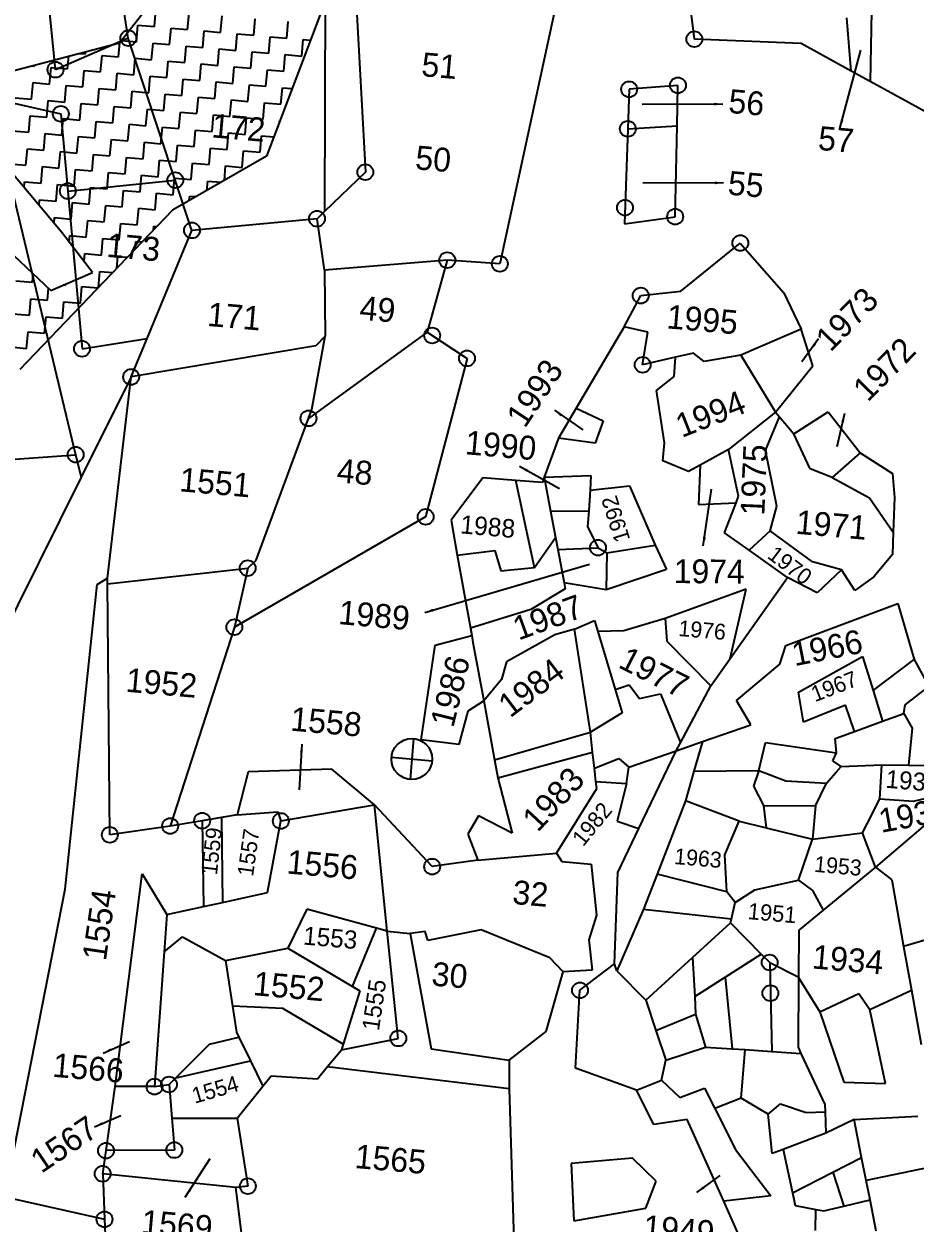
# Model space of a CAD drawing. Header units: metres. Extents: x 302356 to 305648, y 1939949 to 1943623.
# Drawn here: x 303202.9 to 303465, y 1941721.5 to 1942074.3 of the extents above; entities that cross this region are included whole.
import ezdxf

# ---------------------------------------------------------------- set-up
doc = ezdxf.new("R2010")
doc.units = ezdxf.units.M
for name, color, linetype in [('POLY_HATCH', 12, 'Continuous'), ('POLY_PARCEL', 6, 'Continuous'), ('TEXT_PARCEL', 7, 'Continuous')]:
    doc.layers.add(name, color=color, linetype=linetype)
doc.styles.add('TEXT_MAP', font='')
doc.styles.get('TEXT_MAP').set_extended_font_data('Kruti Dev 050')
doc.dimstyles.get("Standard").update_dxf_attribs({"dimtxt": 0.18, "dimasz": 0.18, "dimexe": 0.18, "dimexo": 0.0625, "dimgap": 0.09, "dimtad": 0, "dimtih": 1, "dimtoh": 1, "dimdec": 4, "dimzin": 0, "dimdsep": 46, "dimtxsty": 'Standard', "dimcen": 0.09, "dimadec": 0, "dimazin": 0, "dimtfac": 1, "dimtdec": 4, "dimtofl": 0, "dimtmove": 0, "dimatfit": 3, "dimfxl": 1, "dimtolj": 1, "dimtzin": 0, "dimarcsym": 0})

msp = doc.modelspace()

# ---------------------------------------------------------------- linework, layer by layer
for points in [[(303317.46, 1941864.02), (303316.42, 1941852.04)], [(303310.95, 1941858.55), (303322.93, 1941857.51)]]:
    msp.add_lwpolyline(points)
for centre, radius in [((303233.55, 1942070.16), 2.33), ((303400.06, 1942069.87), 2.33), ((303212.15, 1942060.87), 2.33), ((303380.88, 1942055.13), 2.33), ((303395.22, 1942056.28), 2.33), ((303213.71, 1942047.91), 2.33), ((303380.47, 1942043.5), 2.33), ((303247.38, 1942028.39), 2.33), ((303303.29, 1942030.71), 2.33), ((303215.75, 1942025.17), 2.33), ((303379.65, 1942020.28), 2.33), ((303394.43, 1942017.63), 2.33), ((303289.06, 1942017.03), 2.33), ((303252.28, 1942013.59), 2.33), ((303413.58, 1942009.88), 2.33), ((303327.37, 1942004.85), 2.33), ((303342.84, 1942003.75), 2.33), ((303384.29, 1941994.41), 2.33), ((303322.95, 1941982.66), 2.33), ((303219.93, 1941978.76), 2.33), ((303333.18, 1941975.93), 2.33), ((303384.84, 1941974.01), 2.33), ((303234.37, 1941970.47), 2.33), ((303286.55, 1941958.26), 2.33), ((303218.05, 1941947.59), 2.33), ((303321.02, 1941929.31), 2.33), ((303371.72, 1941920.22), 2.33), ((303268.67, 1941914.18), 2.33), ((303264.75, 1941896.81), 2.33), ((303316.94, 1941858.03), 6.01), ((303245.86, 1941838.31), 2.33), ((303255.28, 1941839.86), 2.33), ((303278.42, 1941839.8), 2.33), ((303228.11, 1941835.7), 2.33), ((303322.94, 1941826.36), 2.33), ((303422.22, 1941798.15), 2.33), ((303366.4, 1941789.96), 2.33), ((303422.43, 1941789.1), 2.33), ((303312.96, 1941775.81), 2.33), ((303241.24, 1941761.62), 2.33), ((303245.52, 1941762.22), 2.33), ((303226.99, 1941742.77), 2.33), ((303247.09, 1941742.94), 2.33), ((303226.01, 1941735.97), 2.33), ((303268.73, 1941732.3), 2.33), ((303226.56, 1941722.56), 2.33)]:
    msp.add_circle(centre, radius)
at = {"layer": 'POLY_HATCH'}
for p, q in [((303230.95, 1942068.76), (303265.74, 1942113.28)), ((303294.36, 1942088.81), (303274.21, 1942035.46)), ((303157.51, 1942049.58), (303230.95, 1942068.76)), ((303274.21, 1942035.46), (303246.5, 1942019.5)), ((303246.5, 1942019.5), (303201.66, 1941972.62))]:
    msp.add_line(p, q, dxfattribs=at)
at = {"layer": 'POLY_HATCH', "linetype": 'Continuous', "ltscale": 10}
for p, q in [((303241.27, 1942073.56), (303241.69, 1942078.42)), ((303250.99, 1942072.71), (303251.41, 1942077.57)), ((303260.71, 1942071.86), (303261.13, 1942076.73)), ((303235.98, 1942069.12), (303236.4, 1942073.98)), ((303236.4, 1942073.98), (303241.27, 1942073.56)), ((303245.7, 1942068.27), (303246.13, 1942073.13)), ((303246.13, 1942073.13), (303250.99, 1942072.71)), ((303270.43, 1942071.02), (303270.85, 1942075.88)), ((303280.15, 1942070.17), (303280.58, 1942075.03)), ((303231.54, 1942069.51), (303235.98, 1942069.12)), ((303255.43, 1942067.43), (303255.85, 1942072.29)), ((303255.85, 1942072.29), (303260.71, 1942071.86)), ((303265.15, 1942066.58), (303265.57, 1942071.44)), ((303265.57, 1942071.44), (303270.43, 1942071.02)), ((303274.87, 1942065.73), (303275.29, 1942070.59)), ((303275.29, 1942070.59), (303280.15, 1942070.17)), ((303284.59, 1942064.89), (303285.01, 1942069.75)), ((303285.01, 1942069.75), (303287.09, 1942069.57)), ((303220.98, 1942065.53), (303221.03, 1942066.17)), ((303230.7, 1942064.68), (303231.06, 1942068.9)), ((303240.42, 1942063.83), (303240.84, 1942068.7)), ((303240.84, 1942068.7), (303245.7, 1942068.27)), ((303250.14, 1942062.99), (303250.56, 1942067.85)), ((303250.56, 1942067.85), (303255.43, 1942067.43)), ((303259.86, 1942062.14), (303260.29, 1942067)), ((303260.29, 1942067), (303265.15, 1942066.58)), ((303269.59, 1942061.3), (303270.01, 1942066.16)), ((303270.01, 1942066.16), (303274.87, 1942065.73)), ((303205.97, 1942061.94), (303206, 1942062.24)), ((303215.69, 1942061.09), (303216.02, 1942064.86)), ((303219.19, 1942065.68), (303220.98, 1942065.53)), ((303225.41, 1942060.24), (303225.84, 1942065.1)), ((303225.84, 1942065.1), (303230.7, 1942064.68)), ((303235.13, 1942059.4), (303235.56, 1942064.26)), ((303235.56, 1942064.26), (303240.42, 1942063.83)), ((303244.86, 1942058.55), (303245.28, 1942063.41)), ((303245.28, 1942063.41), (303250.14, 1942062.99)), ((303254.58, 1942057.7), (303255, 1942062.57)), ((303255, 1942062.57), (303259.86, 1942062.14)), ((303279.31, 1942060.45), (303279.73, 1942065.31)), ((303279.73, 1942065.31), (303284.59, 1942064.89)), ((303205.12, 1942062.01), (303205.97, 1942061.94)), ((303210.41, 1942056.65), (303210.83, 1942061.51)), ((303210.83, 1942061.51), (303215.69, 1942061.09)), ((303220.13, 1942055.81), (303220.55, 1942060.67)), ((303220.55, 1942060.67), (303225.41, 1942060.24)), ((303229.85, 1942054.96), (303230.27, 1942059.82)), ((303230.27, 1942059.82), (303235.13, 1942059.4)), ((303239.57, 1942054.11), (303240, 1942058.97)), ((303240, 1942058.97), (303244.86, 1942058.55)), ((303264.3, 1942056.86), (303264.72, 1942061.72)), ((303264.72, 1942061.72), (303269.59, 1942061.3)), ((303274.02, 1942056.01), (303274.45, 1942060.87)), ((303274.45, 1942060.87), (303279.31, 1942060.45)), ((303205.12, 1942052.21), (303205.55, 1942057.08)), ((303205.55, 1942057.08), (303210.41, 1942056.65)), ((303214.84, 1942051.37), (303215.27, 1942056.23)), ((303215.27, 1942056.23), (303220.13, 1942055.81)), ((303224.57, 1942050.52), (303224.99, 1942055.38)), ((303224.99, 1942055.38), (303229.85, 1942054.96)), ((303249.29, 1942053.27), (303249.72, 1942058.13)), ((303249.72, 1942058.13), (303254.58, 1942057.7)), ((303259.02, 1942052.42), (303259.44, 1942057.28)), ((303259.44, 1942057.28), (303264.3, 1942056.86)), ((303268.74, 1942051.57), (303269.16, 1942056.43)), ((303269.16, 1942056.43), (303274.02, 1942056.01)), ((303278.46, 1942050.73), (303278.88, 1942055.59)), ((303278.88, 1942055.59), (303281.72, 1942055.34)), ((303200.26, 1942052.64), (303205.12, 1942052.21)), ((303209.56, 1942046.93), (303209.98, 1942051.79)), ((303209.98, 1942051.79), (303214.84, 1942051.37)), ((303234.29, 1942049.68), (303234.71, 1942054.54)), ((303234.71, 1942054.54), (303239.57, 1942054.11)), ((303244.01, 1942048.83), (303244.43, 1942053.69)), ((303244.43, 1942053.69), (303249.29, 1942053.27)), ((303253.73, 1942047.98), (303254.16, 1942052.84)), ((303254.16, 1942052.84), (303259.02, 1942052.42)), ((303263.45, 1942047.14), (303263.88, 1942052)), ((303263.88, 1942052), (303268.74, 1942051.57)), ((303219.28, 1942046.08), (303219.71, 1942050.94)), ((303219.71, 1942050.94), (303224.57, 1942050.52)), ((303229, 1942045.24), (303229.43, 1942050.1)), ((303229.43, 1942050.1), (303234.29, 1942049.68)), ((303238.73, 1942044.39), (303239.15, 1942049.25)), ((303239.15, 1942049.25), (303244.01, 1942048.83)), ((303248.45, 1942043.54), (303248.87, 1942048.41)), ((303248.87, 1942048.41), (303253.73, 1942047.98)), ((303273.18, 1942046.29), (303273.6, 1942051.15)), ((303273.6, 1942051.15), (303278.46, 1942050.73)), ((303204.28, 1942042.49), (303204.7, 1942047.35)), ((303204.7, 1942047.35), (303209.56, 1942046.93)), ((303214, 1942041.65), (303214.42, 1942046.51)), ((303214.42, 1942046.51), (303219.28, 1942046.08)), ((303223.72, 1942040.8), (303224.14, 1942045.66)), ((303224.14, 1942045.66), (303229, 1942045.24)), ((303233.44, 1942039.95), (303233.87, 1942044.81)), ((303233.87, 1942044.81), (303238.73, 1942044.39)), ((303258.17, 1942042.7), (303258.59, 1942047.56)), ((303258.59, 1942047.56), (303263.45, 1942047.14)), ((303267.89, 1942041.85), (303268.32, 1942046.71)), ((303268.32, 1942046.71), (303273.18, 1942046.29)), ((303278.01, 1942045.51), (303278.04, 1942045.87)), ((303278.04, 1942045.87), (303278.14, 1942045.86)), ((303199.42, 1942042.92), (303204.28, 1942042.49)), ((303208.71, 1942037.21), (303209.14, 1942042.07)), ((303209.14, 1942042.07), (303214, 1942041.65)), ((303218.44, 1942036.36), (303218.86, 1942041.22)), ((303218.86, 1942041.22), (303223.72, 1942040.8)), ((303243.16, 1942039.11), (303243.59, 1942043.97)), ((303243.59, 1942043.97), (303248.45, 1942043.54)), ((303252.89, 1942038.26), (303253.31, 1942043.12)), ((303253.31, 1942043.12), (303258.17, 1942042.7)), ((303262.61, 1942037.41), (303263.03, 1942042.27)), ((303263.03, 1942042.27), (303267.89, 1942041.85)), ((303272.33, 1942036.57), (303272.75, 1942041.43)), ((303272.75, 1942041.43), (303276.35, 1942041.12)), ((303203.43, 1942032.77), (303203.85, 1942037.63)), ((303203.85, 1942037.63), (303208.71, 1942037.21)), ((303228.16, 1942035.52), (303228.58, 1942040.38)), ((303228.58, 1942040.38), (303233.44, 1942039.95)), ((303237.88, 1942034.67), (303238.3, 1942039.53)), ((303238.3, 1942039.53), (303243.16, 1942039.11)), ((303247.6, 1942033.82), (303248.02, 1942038.68)), ((303248.02, 1942038.68), (303252.89, 1942038.26)), ((303257.32, 1942032.98), (303257.75, 1942037.84)), ((303257.75, 1942037.84), (303262.61, 1942037.41)), ((303213.15, 1942031.92), (303213.57, 1942036.79)), ((303213.57, 1942036.79), (303218.44, 1942036.36)), ((303222.87, 1942031.08), (303223.3, 1942035.94)), ((303223.3, 1942035.94), (303228.16, 1942035.52)), ((303232.6, 1942030.23), (303233.02, 1942035.09)), ((303233.02, 1942035.09), (303237.88, 1942034.67)), ((303242.32, 1942029.38), (303242.74, 1942034.25)), ((303242.74, 1942034.25), (303247.6, 1942033.82)), ((303267.05, 1942032.13), (303267.47, 1942036.99)), ((303267.47, 1942036.99), (303272.33, 1942036.57)), ((303198.57, 1942033.19), (303203.43, 1942032.77)), ((303207.87, 1942027.49), (303208.29, 1942032.35)), ((303208.29, 1942032.35), (303213.15, 1942031.92)), ((303217.59, 1942026.64), (303218.01, 1942031.5)), ((303218.01, 1942031.5), (303222.87, 1942031.08)), ((303227.31, 1942025.79), (303227.73, 1942030.65)), ((303227.73, 1942030.65), (303232.6, 1942030.23)), ((303252.04, 1942028.54), (303252.46, 1942033.4)), ((303252.46, 1942033.4), (303257.32, 1942032.98)), ((303261.82, 1942028.32), (303262.18, 1942032.55)), ((303262.18, 1942032.55), (303267.05, 1942032.13)), ((303202.87, 1942026.29), (303203.01, 1942027.91)), ((303203.01, 1942027.91), (303207.87, 1942027.49)), ((303212.31, 1942022.2), (303212.73, 1942027.06)), ((303212.73, 1942027.06), (303217.59, 1942026.64)), ((303237.03, 1942024.95), (303237.46, 1942029.81)), ((303237.46, 1942029.81), (303242.32, 1942029.38)), ((303246.76, 1942024.1), (303247.18, 1942028.96)), ((303247.18, 1942028.96), (303252.04, 1942028.54)), ((303256.66, 1942025.35), (303256.9, 1942028.12)), ((303256.9, 1942028.12), (303260.86, 1942027.77)), ((303222.03, 1942021.36), (303222.45, 1942026.22)), ((303222.45, 1942026.22), (303227.31, 1942025.79)), ((303231.75, 1942020.51), (303232.17, 1942025.37)), ((303232.17, 1942025.37), (303237.03, 1942024.95)), ((303241.47, 1942019.66), (303241.89, 1942024.52)), ((303241.89, 1942024.52), (303246.76, 1942024.1)), ((303251.5, 1942022.38), (303251.62, 1942023.68)), ((303251.62, 1942023.68), (303253.47, 1942023.52)), ((303207.3, 1942021.01), (303207.44, 1942022.63)), ((303207.44, 1942022.63), (303212.31, 1942022.2)), ((303216.74, 1942016.92), (303217.17, 1942021.78)), ((303217.17, 1942021.78), (303222.03, 1942021.36)), ((303226.46, 1942016.07), (303226.89, 1942020.93)), ((303226.89, 1942020.93), (303231.75, 1942020.51)), ((303236.19, 1942015.23), (303236.61, 1942020.09)), ((303236.61, 1942020.09), (303241.47, 1942019.66)), ((303211.74, 1942015.73), (303211.88, 1942017.34)), ((303211.88, 1942017.34), (303216.74, 1942016.92)), ((303221.18, 1942011.63), (303221.6, 1942016.49)), ((303221.6, 1942016.49), (303226.46, 1942016.07)), ((303230.9, 1942010.79), (303231.33, 1942015.65)), ((303231.33, 1942015.65), (303236.19, 1942015.23)), ((303240.95, 1942013.7), (303241.05, 1942014.8)), ((303241.05, 1942014.8), (303241.93, 1942014.73)), ((303216.16, 1942010.23), (303216.32, 1942012.06)), ((303216.32, 1942012.06), (303221.18, 1942011.63)), ((303225.62, 1942006.35), (303226.04, 1942011.21)), ((303226.04, 1942011.21), (303230.9, 1942010.79)), ((303235.56, 1942008.07), (303235.76, 1942010.36)), ((303235.76, 1942010.36), (303237.6, 1942010.2)), ((303220.56, 1942004.51), (303220.76, 1942006.77)), ((303220.76, 1942006.77), (303225.62, 1942006.35)), ((303230.18, 1942002.44), (303230.48, 1942005.93)), ((303230.48, 1942005.93), (303233.28, 1942005.68)), ((303200.47, 1941998.74), (303205.33, 1941998.32)), ((303205.33, 1941998.32), (303205.55, 1942000.86)), ((303224.79, 1941996.8), (303225.2, 1942001.49)), ((303225.2, 1942001.49), (303228.96, 1942001.16)), ((303209.77, 1941993.04), (303210.07, 1941996.55)), ((303214.42, 1941997.53), (303215.05, 1941997.47)), ((303215.05, 1941997.47), (303215.08, 1941997.81)), ((303219.49, 1941992.19), (303219.91, 1941997.05)), ((303219.91, 1941997.05), (303224.63, 1941996.64)), ((303204.48, 1941988.6), (303204.9, 1941993.46)), ((303204.9, 1941993.46), (303209.77, 1941993.04)), ((303214.2, 1941987.75), (303214.63, 1941992.61)), ((303214.63, 1941992.61), (303219.49, 1941992.19)), ((303199.62, 1941989.02), (303204.48, 1941988.6)), ((303208.92, 1941983.31), (303209.34, 1941988.18)), ((303209.34, 1941988.18), (303214.2, 1941987.75)), ((303203.63, 1941978.88), (303204.06, 1941983.74)), ((303204.06, 1941983.74), (303208.92, 1941983.31)), ((303198.77, 1941979.3), (303203.63, 1941978.88))]:
    msp.add_line(p, q, dxfattribs=at)
at = {"layer": 'POLY_HATCH', "ltscale": 10}
for p, q in [((303214.03, 1942013), (303198.3, 1942031.73)), ((303223.06, 1942001.25), (303214.03, 1942013)), ((303198.06, 1942008), (303210.72, 1941995.93)), ((303210.72, 1941995.93), (303223.06, 1942001.25))]:
    msp.add_line(p, q, dxfattribs=at)
at = {"layer": 'POLY_PARCEL'}
for p, q in [((303212.15, 1942060.87), (303207.45, 1942108.11)), ((303233.55, 1942070.16), (303227.48, 1942109.04)), ((303400.06, 1942069.87), (303396.71, 1942097.29)), ((303361.67, 1942090.61), (303342.84, 1942003.75)), ((303291.45, 1942088.27), (303291.27, 1942019.16)), ((303300.42, 1942084.3), (303303.29, 1942030.71)), ((303452.2, 1942078.09), (303451.73, 1942057.45)), ((303446.23, 1942060.48), (303444.89, 1942076.14)), ((303233.55, 1942070.16), (303212.15, 1942060.87)), ((303247.38, 1942028.39), (303233.55, 1942070.16)), ((303431.47, 1942068.62), (303400.06, 1942069.87)), ((303446.23, 1942060.48), (303431.47, 1942068.62)), ((303451.73, 1942057.45), (303446.23, 1942060.48)), ((303395.22, 1942056.28), (303380.88, 1942055.13)), ((303394.97, 1942044.38), (303395.22, 1942056.28)), ((303470.18, 1942047.27), (303451.73, 1942057.45)), ((303192.65, 1942052.67), (303213.71, 1942047.91)), ((303380.88, 1942055.13), (303380.47, 1942043.5)), ((303193.27, 1942050.69), (303218.05, 1941947.59)), ((303213.71, 1942047.91), (303215.75, 1942025.17)), ((303380.47, 1942043.5), (303379.48, 1942015.5)), ((303380.47, 1942043.5), (303394.97, 1942044.38)), ((303394.43, 1942017.63), (303394.97, 1942044.38)), ((303303.29, 1942030.71), (303291.27, 1942019.16)), ((303215.75, 1942025.17), (303247.38, 1942028.39)), ((303252.28, 1942013.59), (303247.38, 1942028.39)), ((303215.75, 1942025.17), (303219.93, 1941978.76)), ((303289.06, 1942017.03), (303252.28, 1942013.59)), ((303291.27, 1942019.16), (303289.06, 1942017.03)), ((303291.29, 1942001.92), (303289.06, 1942017.03)), ((303379.48, 1942015.5), (303394.43, 1942017.63)), ((303239.08, 1941981.8), (303252.28, 1942013.59)), ((303396.04, 1941995.71), (303413.58, 1942009.88)), ((303413.58, 1942009.88), (303426.42, 1941995.25)), ((303327.37, 1942004.85), (303291.29, 1942001.92)), ((303327.37, 1942004.85), (303321.47, 1941983.63)), ((303342.84, 1942003.75), (303327.37, 1942004.85)), ((303291.29, 1942001.92), (303291.49, 1941982.44)), ((303384.29, 1941994.41), (303396.04, 1941995.71)), ((303426.42, 1941995.25), (303431.45, 1941984.49)), ((303379.42, 1941985.24), (303384.29, 1941994.41)), ((303379.42, 1941985.24), (303365.31, 1941961.29)), ((303386.41, 1941983.62), (303379.42, 1941985.24)), ((303219.93, 1941978.76), (303239.08, 1941981.8)), ((303234.37, 1941970.47), (303239.08, 1941981.8)), ((303321.47, 1941983.63), (303286.55, 1941958.26)), ((303287.52, 1941960.88), (303291.49, 1941982.44)), ((303291.49, 1941982.44), (303288.72, 1941979.64)), ((303321.47, 1941983.63), (303333.18, 1941975.93)), ((303384.84, 1941974.01), (303386.41, 1941983.62)), ((303431.45, 1941984.49), (303413.76, 1941976.87)), ((303434.89, 1941973.75), (303431.45, 1941984.49)), ((303288.72, 1941979.64), (303234.37, 1941970.47)), ((303333.18, 1941975.93), (303321.02, 1941929.31)), ((303394.49, 1941976.26), (303384.84, 1941974.01)), ((303394.1, 1941970.55), (303394.49, 1941976.26)), ((303399.84, 1941977.5), (303394.49, 1941976.26)), ((303402.98, 1941975.05), (303399.84, 1941977.5)), ((303413.76, 1941976.87), (303402.98, 1941975.05)), ((303413.76, 1941976.87), (303423.89, 1941960.09)), ((303234.37, 1941970.47), (303219.65, 1941940.93)), ((303227.46, 1941911.21), (303234.37, 1941970.47)), ((303388.92, 1941966.45), (303394.1, 1941970.55)), ((303423.89, 1941960.09), (303434.89, 1941973.75)), ((303391.32, 1941951.12), (303388.92, 1941966.45)), ((303286.55, 1941958.26), (303287.52, 1941960.88)), ((303365.31, 1941961.29), (303360.12, 1941952.48)), ((303365.31, 1941961.29), (303373.23, 1941957.59)), ((303423.89, 1941960.09), (303410.1, 1941949.15)), ((303423.89, 1941960.09), (303425.06, 1941958.7)), ((303429.28, 1941953.68), (303439.38, 1941960.24)), ((303439.38, 1941960.24), (303448.79, 1941948.15)), ((303271.18, 1941916.59), (303286.55, 1941958.26)), ((303373.23, 1941957.59), (303370.89, 1941950.97)), ((303420.99, 1941948.81), (303425.06, 1941958.7)), ((303425.06, 1941958.7), (303429.28, 1941953.68)), ((303434.09, 1941943.43), (303429.28, 1941953.68)), ((303360.12, 1941952.48), (303355.91, 1941940.95)), ((303370.89, 1941950.97), (303360.12, 1941952.48)), ((303390.79, 1941945.81), (303391.32, 1941951.12)), ((303184.68, 1941945.17), (303218.05, 1941947.59)), ((303218.05, 1941947.59), (303219.65, 1941940.93)), ((303398.33, 1941942.64), (303390.79, 1941945.81)), ((303410.1, 1941949.15), (303401.78, 1941944.55)), ((303413.09, 1941935.33), (303410.1, 1941949.15)), ((303424.32, 1941932.39), (303420.99, 1941948.81)), ((303448.79, 1941948.15), (303440.6, 1941940.9)), ((303448.79, 1941948.15), (303458.3, 1941942.05)), ((303401.78, 1941944.55), (303398.33, 1941942.64)), ((303401.78, 1941944.55), (303401.24, 1941932.9)), ((303440.6, 1941940.9), (303434.09, 1941943.43)), ((303219.65, 1941940.93), (303151.69, 1941804.16)), ((303337.85, 1941940.75), (303328.48, 1941928.34)), ((303347.53, 1941939.99), (303337.85, 1941940.75)), ((303353.02, 1941914.43), (303347.53, 1941939.99)), ((303355.34, 1941939.38), (303347.53, 1941939.99)), ((303355.91, 1941940.95), (303355.34, 1941939.38)), ((303355.91, 1941940.95), (303369.64, 1941941.47)), ((303355.91, 1941940.95), (303357.79, 1941930.94)), ((303369.64, 1941941.47), (303369.38, 1941937.15)), ((303440.6, 1941940.9), (303451.57, 1941934.88)), ((303458.3, 1941942.05), (303458.93, 1941934.96)), ((303369.38, 1941937.15), (303369.02, 1941931.06)), ((303369.38, 1941937.15), (303381.02, 1941938.45)), ((303381.02, 1941938.45), (303388.52, 1941920.94)), ((303412.35, 1941933.43), (303413.09, 1941935.33)), ((303401.24, 1941932.9), (303412.35, 1941933.43)), ((303408.94, 1941924.63), (303412.35, 1941933.43)), ((303422.35, 1941925.22), (303424.32, 1941932.39)), ((303451.57, 1941934.88), (303458.56, 1941924.76)), ((303458.93, 1941934.96), (303458.56, 1941924.76)), ((303321.02, 1941929.31), (303264.75, 1941896.81)), ((303328.48, 1941928.34), (303330.33, 1941917.99)), ((303357.79, 1941930.94), (303369.02, 1941931.06)), ((303357.79, 1941930.94), (303359.25, 1941923.19)), ((303369.02, 1941931.06), (303368.6, 1941926.31)), ((303368.6, 1941926.31), (303371.72, 1941920.22)), ((303416.2, 1941919.46), (303408.94, 1941924.63)), ((303422.35, 1941925.22), (303416.2, 1941919.46)), ((303434.81, 1941916.07), (303422.35, 1941925.22)), ((303458.56, 1941924.76), (303458.3, 1941918.26)), ((303353.02, 1941914.43), (303359.25, 1941923.19)), ((303359.25, 1941923.19), (303359.91, 1941919.66)), ((303330.33, 1941917.99), (303341.37, 1941919.37)), ((303330.33, 1941917.99), (303334.19, 1941896.54)), ((303341.37, 1941919.37), (303343.18, 1941913.4)), ((303359.91, 1941919.66), (303371.72, 1941920.22)), ((303359.91, 1941919.66), (303361.76, 1941909.84)), ((303371.72, 1941920.22), (303374.35, 1941918.68)), ((303374.35, 1941918.68), (303374.13, 1941907.8)), ((303374.35, 1941918.68), (303388.52, 1941920.94)), ((303388.52, 1941920.94), (303391.82, 1941913.82)), ((303427.47, 1941911.43), (303416.2, 1941919.46)), ((303458.3, 1941918.26), (303452.85, 1941911.6)), ((303227.47, 1941909.61), (303268.67, 1941914.18)), ((303268.67, 1941914.18), (303264.75, 1941896.81)), ((303268.67, 1941914.18), (303271.18, 1941916.59)), ((303343.18, 1941913.4), (303353.02, 1941914.43)), ((303443.3, 1941913.68), (303434.81, 1941916.07)), ((303224.38, 1941909.38), (303227.46, 1941911.21)), ((303227.47, 1941909.61), (303227.46, 1941911.21)), ((303391.82, 1941913.82), (303374.13, 1941907.8)), ((303410.58, 1941887.58), (303427.47, 1941911.43)), ((303436.19, 1941906.95), (303427.47, 1941911.43)), ((303443.3, 1941913.68), (303436.19, 1941906.95)), ((303447.23, 1941907.65), (303443.3, 1941913.68)), ((303452.85, 1941911.6), (303447.23, 1941907.65)), ((303214.95, 1941819.7), (303224.38, 1941909.38)), ((303228.11, 1941835.7), (303227.47, 1941909.61)), ((303362.08, 1941908.12), (303351.94, 1941902.03)), ((303361.76, 1941909.84), (303362.08, 1941908.12)), ((303374.13, 1941907.8), (303361.76, 1941909.84)), ((303415.27, 1941908.05), (303391.52, 1941899.36)), ((303410.58, 1941887.58), (303415.27, 1941908.05)), ((303426.98, 1941891.43), (303459.93, 1941903.82)), ((303459.93, 1941903.82), (303464.75, 1941887.27)), ((303351.94, 1941902.03), (303334.19, 1941896.54)), ((303264.75, 1941896.81), (303245.86, 1941838.31)), ((303334.19, 1941896.54), (303334.57, 1941894.42)), ((303364.83, 1941896.26), (303370.73, 1941898.8)), ((303370.73, 1941898.8), (303371.7, 1941895.53)), ((303391.52, 1941899.36), (303379.3, 1941895.77)), ((303391.52, 1941899.36), (303391.98, 1941892.7)), ((303323.82, 1941891.54), (303334.57, 1941894.42)), ((303334.57, 1941894.42), (303334.94, 1941892.32)), ((303359.01, 1941894.58), (303344.78, 1941886.67)), ((303364.83, 1941896.26), (303359.01, 1941894.58)), ((303369.46, 1941865.91), (303364.83, 1941896.26)), ((303379.3, 1941895.77), (303371.7, 1941895.53)), ((303371.7, 1941895.53), (303376.79, 1941878.48)), ((303319.65, 1941863.71), (303323.82, 1941891.54)), ((303334.94, 1941892.32), (303338.09, 1941875.15)), ((303391.98, 1941892.7), (303404.92, 1941879.58)), ((303425.19, 1941885.91), (303426.98, 1941891.43)), ((303344.78, 1941886.67), (303343.31, 1941881.42)), ((303404.92, 1941879.58), (303410.58, 1941887.58)), ((303412.48, 1941875.25), (303425.19, 1941885.91)), ((303430.66, 1941877.65), (303449.52, 1941888.23)), ((303449.52, 1941888.23), (303452.61, 1941878.2)), ((303452.61, 1941878.2), (303464.75, 1941887.27)), ((303464.75, 1941887.27), (303469.02, 1941879.41)), ((303343.31, 1941881.42), (303338.09, 1941875.15)), ((303376.79, 1941878.48), (303380.91, 1941879.81)), ((303380.91, 1941879.81), (303383.88, 1941875.83)), ((303396, 1941862.81), (303404.92, 1941879.58)), ((303462.1, 1941873.96), (303469.02, 1941879.41)), ((303376.79, 1941878.48), (303378.84, 1941871.64)), ((303383.88, 1941875.83), (303390.11, 1941877.25)), ((303390.11, 1941877.25), (303396, 1941862.81)), ((303416.65, 1941868.05), (303412.48, 1941875.25)), ((303432.19, 1941868.91), (303430.66, 1941877.65)), ((303452.61, 1941878.2), (303455.4, 1941869.13)), ((303333.47, 1941872.1), (303330.73, 1941862.31)), ((303338.09, 1941875.15), (303333.47, 1941872.1)), ((303338.09, 1941875.15), (303341.26, 1941857.79)), ((303444.47, 1941873.84), (303432.19, 1941868.91)), ((303447.14, 1941866.13), (303444.47, 1941873.84)), ((303461.64, 1941871.4), (303462.1, 1941873.96)), ((303378.84, 1941871.64), (303369.46, 1941865.91)), ((303447.14, 1941866.13), (303455.4, 1941869.13)), ((303455.4, 1941869.13), (303461.64, 1941871.4)), ((303461.64, 1941871.4), (303464.11, 1941867.08)), ((303341.26, 1941857.79), (303369.46, 1941865.91)), ((303370.14, 1941860.04), (303369.46, 1941865.91)), ((303402.43, 1941863.13), (303416.65, 1941868.05)), ((303441.49, 1941864.08), (303447.14, 1941866.13)), ((303464.11, 1941867.08), (303463.02, 1941856.23)), ((303330.73, 1941862.31), (303319.65, 1941863.71)), ((303394.75, 1941860.46), (303402.43, 1941863.13)), ((303394.75, 1941860.46), (303396, 1941862.81)), ((303402.43, 1941863.13), (303399.94, 1941854.46)), ((303419.03, 1941854.67), (303421, 1941862.86)), ((303421, 1941862.86), (303441.84, 1941859.87)), ((303441.84, 1941859.87), (303441.49, 1941864.08)), ((303341.26, 1941857.79), (303342.24, 1941852.44)), ((303342.24, 1941852.44), (303370.14, 1941860.04)), ((303370.67, 1941855.36), (303370.14, 1941860.04)), ((303370.67, 1941855.36), (303377.82, 1941858.21)), ((303377.82, 1941858.21), (303380.79, 1941855.63)), ((303380.79, 1941855.63), (303394.75, 1941860.46)), ((303383.74, 1941837.53), (303394.75, 1941860.46)), ((303440.79, 1941857.48), (303441.84, 1941859.87)), ((303268.8, 1941854.26), (303265.58, 1941841.57)), ((303293.39, 1941855.04), (303268.8, 1941854.26)), ((303305.95, 1941844.54), (303293.39, 1941855.04)), ((303371.12, 1941851.45), (303370.67, 1941855.36)), ((303380.14, 1941850.77), (303380.79, 1941855.63)), ((303399.94, 1941854.46), (303397.41, 1941845.69)), ((303399.94, 1941854.46), (303419.03, 1941854.67)), ((303419.03, 1941854.67), (303417.43, 1941850)), ((303419.03, 1941854.67), (303426.98, 1941851.61)), ((303438.92, 1941850.89), (303441.75, 1941854.12)), ((303443.22, 1941855.8), (303440.79, 1941857.48)), ((303441.75, 1941854.12), (303443.22, 1941855.8)), ((303443.22, 1941855.8), (303455.18, 1941856.28)), ((303454.62, 1941846.29), (303455.18, 1941856.28)), ((303455.18, 1941856.28), (303463.02, 1941856.23)), ((303463.02, 1941856.23), (303474.34, 1941856.15)), ((303342.24, 1941852.44), (303346.5, 1941836.23)), ((303371.12, 1941851.45), (303380.14, 1941850.77)), ((303371.37, 1941849.32), (303371.12, 1941851.45)), ((303380.14, 1941850.77), (303377.31, 1941839.76)), ((303426.98, 1941851.61), (303438.92, 1941850.89)), ((303435.65, 1941844.23), (303438.92, 1941850.89)), ((303359.52, 1941830.3), (303371.37, 1941849.32)), ((303417.43, 1941850), (303420.42, 1941844.37)), ((303464.51, 1941845.64), (303476.46, 1941848.48)), ((303278.42, 1941839.8), (303305.95, 1941844.54)), ((303309.74, 1941807.4), (303305.95, 1941844.54)), ((303322.94, 1941826.36), (303305.95, 1941844.54)), ((303397.41, 1941845.69), (303389.1, 1941824.18)), ((303413.26, 1941839.76), (303397.41, 1941845.69)), ((303420.42, 1941844.37), (303421.2, 1941837.81)), ((303420.42, 1941844.37), (303435.65, 1941844.23)), ((303435.65, 1941844.23), (303434.85, 1941834.47)), ((303450.97, 1941839.16), (303454.62, 1941846.29)), ((303454.62, 1941846.29), (303464.51, 1941845.64)), ((303260.93, 1941840.8), (303255.28, 1941839.86)), ((303265.58, 1941841.57), (303260.93, 1941840.8)), ((303260.93, 1941840.8), (303261.28, 1941815.84)), ((303265.58, 1941841.57), (303277.51, 1941842.47)), ((303277.51, 1941842.47), (303278.42, 1941839.8)), ((303336.61, 1941841.3), (303333.38, 1941835.92)), ((303346.5, 1941836.23), (303336.61, 1941841.3)), ((303245.86, 1941838.31), (303228.11, 1941835.7)), ((303255.28, 1941839.86), (303245.86, 1941838.31)), ((303255.28, 1941839.86), (303255.62, 1941814.6)), ((303274.47, 1941818.73), (303278.42, 1941839.8)), ((303377.31, 1941839.76), (303383.74, 1941837.53)), ((303377.55, 1941824.63), (303383.74, 1941837.53)), ((303409.07, 1941829.78), (303413.26, 1941839.76)), ((303413.26, 1941839.76), (303421.2, 1941837.81)), ((303421.2, 1941837.81), (303434.85, 1941834.47)), ((303449.51, 1941836.3), (303450.97, 1941839.16)), ((303468.05, 1941838.71), (303453.39, 1941826.24)), ((303333.38, 1941835.92), (303336.35, 1941828.25)), ((303430.65, 1941822.39), (303434.85, 1941834.47)), ((303434.85, 1941834.47), (303449.51, 1941836.3)), ((303453.39, 1941826.24), (303449.51, 1941836.3)), ((303336.35, 1941828.25), (303359.52, 1941830.3)), ((303359.52, 1941830.3), (303361.03, 1941827.84)), ((303409.58, 1941818.98), (303409.07, 1941829.78)), ((303336.35, 1941828.25), (303322.94, 1941826.36)), ((303361.03, 1941827.84), (303369.73, 1941827.08)), ((303369.73, 1941827.08), (303371.24, 1941812.05)), ((303453.39, 1941826.24), (303437.96, 1941813.53)), ((303453.39, 1941826.24), (303458.18, 1941822.47)), ((303229.71, 1941761.65), (303237.6, 1941824.21)), ((303237.6, 1941824.21), (303244.84, 1941812.23)), ((303376.57, 1941797.72), (303377.55, 1941824.63)), ((303389.1, 1941824.18), (303385.11, 1941813.88)), ((303409.58, 1941818.98), (303389.1, 1941824.18)), ((303417.89, 1941819.53), (303430.65, 1941822.39)), ((303430.65, 1941822.39), (303434.86, 1941819.34)), ((303458.18, 1941822.47), (303461.62, 1941802.81)), ((303197.25, 1941729.18), (303214.95, 1941819.7)), ((303412.1, 1941815.77), (303409.58, 1941818.98)), ((303412.1, 1941815.77), (303417.89, 1941819.53)), ((303434.86, 1941819.34), (303437.96, 1941813.53)), ((303255.62, 1941814.6), (303261.28, 1941815.84)), ((303261.28, 1941815.84), (303274.47, 1941818.73)), ((303410.94, 1941810.99), (303412.1, 1941815.77)), ((303244.84, 1941812.23), (303244.06, 1941801.26)), ((303244.84, 1941812.23), (303255.62, 1941814.6)), ((303286.06, 1941813.83), (303280.51, 1941802.31)), ((303306.56, 1941808.27), (303286.06, 1941813.83)), ((303371.24, 1941812.05), (303369.05, 1941804.84)), ((303385.11, 1941813.88), (303377.21, 1941795.64)), ((303385.11, 1941813.88), (303410.94, 1941810.99)), ((303437.96, 1941813.53), (303430.79, 1941807.64)), ((303299.54, 1941791.03), (303306.56, 1941808.27)), ((303309.74, 1941807.4), (303306.56, 1941808.27)), ((303399.56, 1941799.64), (303410.65, 1941809.79)), ((303410.65, 1941809.79), (303410.94, 1941810.99)), ((303410.65, 1941809.79), (303419.75, 1941800.63)), ((303244.06, 1941801.26), (303249.46, 1941805.67)), ((303249.46, 1941805.67), (303262.17, 1941798.72)), ((303309.74, 1941807.4), (303316.46, 1941806.64)), ((303312.96, 1941775.81), (303309.74, 1941807.4)), ((303320.88, 1941807.22), (303316.46, 1941806.64)), ((303316.46, 1941806.64), (303322.6, 1941772.7)), ((303321.64, 1941804.57), (303320.88, 1941807.22)), ((303337.34, 1941807.74), (303321.64, 1941804.57)), ((303357.58, 1941799.49), (303337.34, 1941807.74)), ((303369.05, 1941804.84), (303370.04, 1941795.89)), ((303430.79, 1941807.64), (303430.69, 1941793.68)), ((303475.51, 1941806.97), (303461.62, 1941802.81)), ((303244.06, 1941801.26), (303241.24, 1941761.62)), ((303262.17, 1941798.72), (303280.51, 1941802.31)), ((303280.51, 1941802.31), (303299.54, 1941791.03)), ((303461.62, 1941802.81), (303463.92, 1941790.04)), ((303262.17, 1941798.72), (303264.22, 1941785.28)), ((303361.44, 1941795.44), (303357.58, 1941799.49)), ((303366.4, 1941789.96), (303376.57, 1941797.72)), ((303377.21, 1941795.64), (303376.57, 1941797.72)), ((303385.78, 1941787.03), (303399.56, 1941799.64)), ((303399.56, 1941799.64), (303400.17, 1941788.14)), ((303409.14, 1941793.86), (303419.75, 1941800.63)), ((303419.75, 1941800.63), (303422.22, 1941798.15)), ((303422.22, 1941798.15), (303430.55, 1941793.91)), ((303422.22, 1941798.15), (303422.83, 1941771.94)), ((303356.51, 1941777.86), (303361.44, 1941795.44)), ((303370.04, 1941795.89), (303361.44, 1941795.44)), ((303377.21, 1941795.64), (303385.78, 1941787.03)), ((303299.54, 1941791.03), (303301.67, 1941789.77)), ((303400.17, 1941788.14), (303409.14, 1941793.86)), ((303409.14, 1941793.86), (303411.21, 1941772.72)), ((303430.55, 1941793.91), (303430.69, 1941793.68)), ((303430.69, 1941793.68), (303430.55, 1941773.21)), ((303430.69, 1941793.68), (303436.92, 1941783.66)), ((303301.67, 1941789.77), (303296.79, 1941774.11)), ((303365.13, 1941767.03), (303366.4, 1941789.96)), ((303385.78, 1941787.03), (303388.73, 1941778.13)), ((303400.17, 1941788.14), (303400.44, 1941782.96)), ((303436.92, 1941783.66), (303448.43, 1941789.05)), ((303448.43, 1941789.05), (303451.69, 1941784.3)), ((303451.69, 1941784.3), (303463.92, 1941790.04)), ((303463.92, 1941790.04), (303466.82, 1941774.01)), ((303278.97, 1941784.61), (303264.22, 1941785.28)), ((303264.22, 1941785.28), (303265.38, 1941777.68)), ((303296.79, 1941774.11), (303278.97, 1941784.61)), ((303436.92, 1941783.66), (303444.07, 1941762.91)), ((303456.28, 1941762.57), (303451.69, 1941784.3)), ((303388.73, 1941778.13), (303400.44, 1941782.96)), ((303400.44, 1941782.96), (303403.32, 1941773.2)), ((303265.38, 1941777.68), (303266.09, 1941776.21)), ((303345.54, 1941769.4), (303356.51, 1941777.86)), ((303388.73, 1941778.13), (303391.63, 1941769.36)), ((303247.49, 1941764.2), (303257.44, 1941774.15)), ((303257.44, 1941774.15), (303266.09, 1941776.21)), ((303266.09, 1941776.21), (303269.49, 1941769.23)), ((303296.26, 1941772.4), (303312.96, 1941775.81)), ((303296.79, 1941774.11), (303296.26, 1941772.4)), ((303391.63, 1941769.36), (303403.32, 1941773.2)), ((303403.32, 1941773.2), (303411.21, 1941772.72)), ((303430.55, 1941773.21), (303431.42, 1941771.34)), ((303292.09, 1941767.41), (303296.26, 1941772.4)), ((303322.6, 1941772.7), (303345.54, 1941769.4)), ((303345.54, 1941769.4), (303345.61, 1941760.96)), ((303390.36, 1941763.47), (303391.63, 1941769.36)), ((303411.21, 1941772.72), (303414.96, 1941772.5)), ((303413.82, 1941758.22), (303414.96, 1941772.5)), ((303414.96, 1941772.5), (303422.83, 1941771.94)), ((303422.83, 1941771.94), (303431.42, 1941771.34)), ((303431.42, 1941771.34), (303438.41, 1941756.39)), ((303247.49, 1941764.2), (303269.49, 1941769.23)), ((303269.49, 1941769.23), (303273.15, 1941761.71)), ((303289.19, 1941763.93), (303292.09, 1941767.41)), ((303345.61, 1941760.96), (303292.09, 1941767.41)), ((303383.04, 1941760.58), (303365.13, 1941767.03)), ((303245.52, 1941762.22), (303247.49, 1941764.2)), ((303273.15, 1941761.71), (303275.62, 1941764.79)), ((303275.62, 1941764.79), (303289.19, 1941763.93)), ((303383.04, 1941760.58), (303390.36, 1941763.47)), ((303390.36, 1941763.47), (303395.83, 1941758.37)), ((303444.07, 1941762.91), (303456.28, 1941762.57)), ((303226.99, 1941742.77), (303229.71, 1941761.65)), ((303241.24, 1941761.62), (303229.71, 1941761.65)), ((303241.24, 1941761.62), (303245.52, 1941762.22)), ((303245.52, 1941762.22), (303246.32, 1941752.29)), ((303265.61, 1941752.36), (303273.15, 1941761.71)), ((303345.61, 1941760.96), (303347.2, 1941708.28)), ((303388.1, 1941750.44), (303383.04, 1941760.58)), ((303395.83, 1941758.37), (303403.04, 1941761.11)), ((303403.04, 1941761.11), (303406.06, 1941755.17)), ((303413.82, 1941758.22), (303406.06, 1941755.17)), ((303421.79, 1941753.49), (303413.82, 1941758.22)), ((303421.79, 1941753.49), (303425.37, 1941756.58)), ((303425.37, 1941756.58), (303432.96, 1941753.97)), ((303438.41, 1941756.39), (303438.49, 1941754.16)), ((303246.32, 1941752.29), (303265.61, 1941752.36)), ((303246.32, 1941752.29), (303247.09, 1941742.94)), ((303265.61, 1941752.36), (303268.73, 1941732.3)), ((303397.94, 1941751.98), (303388.1, 1941750.44)), ((303408.7, 1941727.88), (303397.94, 1941751.98)), ((303406.06, 1941755.17), (303412.16, 1941743.12)), ((303422.96, 1941741.91), (303421.79, 1941753.49)), ((303432.96, 1941753.97), (303438.49, 1941754.16)), ((303438.49, 1941754.16), (303438.7, 1941747.88)), ((303447.02, 1941751.89), (303438.7, 1941747.88)), ((303447.02, 1941751.89), (303465.81, 1941752.95)), ((303449.23, 1941740.8), (303447.02, 1941751.89)), ((303438.7, 1941747.88), (303426.22, 1941743.15)), ((303226.01, 1941735.97), (303226.99, 1941742.77)), ((303247.09, 1941742.94), (303226.99, 1941742.77)), ((303412.16, 1941743.12), (303422.57, 1941729.52)), ((303426.22, 1941743.15), (303422.96, 1941741.91)), ((303426.22, 1941743.15), (303428.96, 1941730.33)), ((303381.88, 1941740.57), (303363.82, 1941739)), ((303363.82, 1941739), (303364.57, 1941722.14)), ((303388.78, 1941733.78), (303381.88, 1941740.57)), ((303440.79, 1941736.44), (303449.23, 1941740.8)), ((303450.59, 1941734.01), (303449.23, 1941740.8)), ((303469.02, 1941737.82), (303450.59, 1941734.01)), ((303265.18, 1941731.93), (303226.01, 1941735.97)), ((303226.01, 1941735.97), (303226.56, 1941722.56)), ((303428.96, 1941730.33), (303440.79, 1941736.44)), ((303440.79, 1941736.44), (303443.99, 1941726.44)), ((303268.73, 1941732.3), (303265.18, 1941731.93)), ((303270.13, 1941693.03), (303265.18, 1941731.93)), ((303385.78, 1941725.83), (303388.78, 1941733.78)), ((303451.73, 1941728.32), (303450.59, 1941734.01)), ((303197.25, 1941729.18), (303226.56, 1941722.56)), ((303422.57, 1941729.52), (303408.7, 1941727.88)), ((303413.14, 1941717.94), (303408.7, 1941727.88)), ((303428.96, 1941730.33), (303429.74, 1941726.65)), ((303443.99, 1941726.44), (303451.73, 1941728.32)), ((303453.58, 1941719.05), (303451.73, 1941728.32)), ((303364.57, 1941722.14), (303385.78, 1941725.83)), ((303429.74, 1941726.65), (303435.81, 1941725.47)), ((303435.74, 1941719.27), (303435.81, 1941725.47)), ((303435.81, 1941725.47), (303438.15, 1941725.02)), ((303438.15, 1941725.02), (303443.99, 1941726.44)), ((303226.56, 1941722.56), (303227.01, 1941711.68))]:
    msp.add_line(p, q, dxfattribs=at)

# ---------------------------------------------------------------- texts
at = {"layer": 'TEXT_PARCEL', "style": 'TEXT_MAP'}
for s, height, rotation, p in [('51', 7.026, 355.0239, (303319.58, 1942059.02)), ('56', 7.026, 355.0239, (303409.89, 1942048.2)), ('172', 7.026, 355.0239, (303257.87, 1942040.99)), ('57', 7.026, 355.0239, (303436.25, 1942037.32)), ('50', 7.026, 355.0239, (303317.76, 1942031.6)), ('55', 7.026, 355.0239, (303409.72, 1942024.13)), ('173', 7.026, 355.0239, (303226.97, 1942005.82)), ('1973', 7.026, 45.7056, (303440.13, 1941977.58)), ('171', 7.026, 355.0239, (303256.59, 1941985.49)), ('49', 7.026, 355.0239, (303301.37, 1941987.36)), ('1995', 7.026, 355.0239, (303391.71, 1941984.79)), ('1972', 7.026, 45.4352, (303451.09, 1941962.86)), ('1993', 7.026, 56.3129, (303350.19, 1941955.12)), ('1994', 7.026, 21.5653, (303396.36, 1941952.48)), ('1990', 7.026, 355.0239, (303332.41, 1941947.74)), ('1975', 7.026, 87.516, (303420.63, 1941929.59)), ('48', 7.026, 355.0239, (303294.68, 1941939.47)), ('1551', 7.026, 355.0239, (303248.38, 1941936.83)), ('1992', 4.684, 107.2936, (303381.23, 1941922.66)), ('1988', 5.419, 355.0239, (303331.05, 1941924.45)), ('1971', 7.026, 355.0239, (303429.67, 1941924.34)), ('1970', 4.684, 322.8911, (303421.23, 1941917.39)), ('1974', 7.026, 359.5931, (303393.97, 1941909.8)), ('1989', 7.026, 355.0239, (303295.19, 1941897.75)), ('1987', 7.026, 20.0182, (303348.32, 1941892.85)), ('1976', 4.684, 355.0239, (303395.25, 1941894.24)), ('1966', 7.026, 11.1973, (303429.53, 1941885.32)), ('1977', 7.026, 333.2428, (303377.34, 1941885.15)), ('1986', 7.026, 76.1342, (303329.14, 1941867.01)), ('1984', 7.026, 37.2018, (303345.86, 1941869.94)), ('1952', 7.026, 355.0239, (303232.61, 1941877.84)), ('1967', 4.684, 21.0302, (303435.51, 1941874.72)), ('1558', 7.026, 355.0239, (303281.04, 1941866.4)), ('1983', 7.026, 46.9482, (303353.98, 1941836.23)), ('1930', 5.283, 355.0239, (303456.18, 1941849.6)), ('1982', 4.684, 50.616, (303367.34, 1941832.03)), ('1931', 7.026, 10.264, (303454.99, 1941836.29)), ('1559', 4.684, 83.5149, (303259.61, 1941823.74)), ('1557', 4.684, 82.0433, (303270.23, 1941823.28)), ('1556', 7.026, 355.0239, (303279.95, 1941824.35)), ('1963', 4.684, 355.0239, (303394, 1941827.14)), ('1953', 4.684, 355.0239, (303435.18, 1941824.84)), ('32', 7.026, 355.0239, (303346.35, 1941815.41)), ('1554', 7.026, 81.654, (303226.93, 1941798.4)), ('1951', 4.811, 355.0239, (303415.64, 1941810.92)), ('1553', 5.349, 355.0239, (303284.82, 1941803.45)), ('1934', 7.026, 355.0239, (303434.51, 1941796.41)), ('30', 7.026, 355.0239, (303322.58, 1941791.37)), ('1552', 7.026, 355.0239, (303270.09, 1941788.54)), ('1555', 5.063, 81.6539, (303307.26, 1941777.86)), ('1566', 7.026, 355.0239, (303211.08, 1941764.53)), ('1554', 4.684, 16.3745, (303253.08, 1941756.56)), ('1567', 7.026, 34.0288, (303207.96, 1941735.92)), ('1565', 7.026, 355.0239, (303299.97, 1941737.68)), ('1569', 7.026, 355.0239, (303237.17, 1941718.4)), ('1949', 7.026, 355.0239, (303384.79, 1941716.9))]:
    msp.add_text(s, height=height, rotation=rotation, dxfattribs=at).set_placement(p)

# ---------------------------------------------------------------- leaders
for points in [[(303442.87, 1942043.62), (303449, 1942066.59)], [(303408.44, 1942050.77), (303384.68, 1942050.68)], [(303408.64, 1942027.58), (303384.87, 1942027.49)], [(303436.62, 1941981.7), (303431.68, 1941974.87)], [(303358.87, 1941960.64), (303367.23, 1941954.94)], [(303444.27, 1941959.74), (303441.95, 1941949.9)], [(303348.61, 1941944.17), (303360.43, 1941937.68)], [(303402.66, 1941920.8), (303405.13, 1941937.48)], [(303320.74, 1941901.12), (303369.26, 1941915.38)], [(303284.63, 1941862.43), (303283.78, 1941848.98)], [(303226.14, 1941771.5), (303233.87, 1941774.88)], [(303223.58, 1941749.76), (303231.31, 1941753.14)], [(303250.3, 1941729.12), (303257.59, 1941740.46)], [(303400.8, 1941730.47), (303407.61, 1941735.43)]]:
    msp.add_leader(points, dimstyle='Standard', override={"dimtxt": 2.5, "dimasz": 2.5, "dimexe": 1.25, "dimexo": 0.625, "dimgap": 0.625, "dimtad": 1, "dimtih": 0, "dimtoh": 0, "dimzin": 8, "dimcen": 2.5, "dimtofl": 1})

doc.saveas('drawing.dxf')
